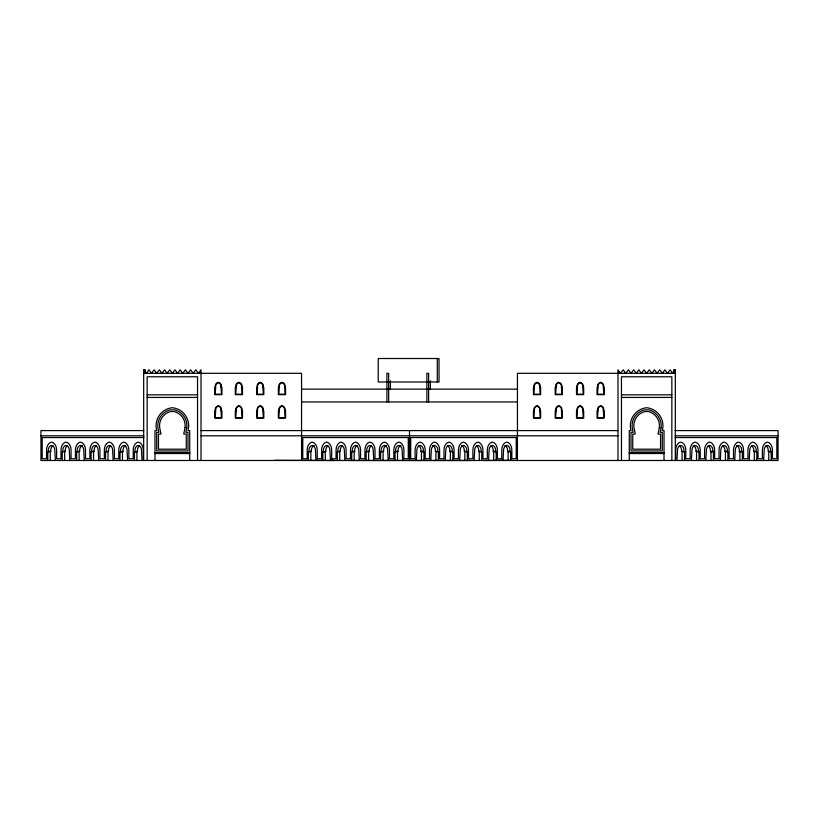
<?xml version="1.0" encoding="UTF-8"?>
<svg xmlns="http://www.w3.org/2000/svg" width="819" height="819" viewBox="0 0 819 819"><rect width="100%" height="100%" fill="white"/><g stroke="black" fill="none" stroke-linecap="round" stroke-linejoin="round"><path stroke-width="1.23" d="M415.837 459.705L415.929 460.309M423.669 451.822L423.423 451.095A5.16 3.645 -90 0 0 420.137 445.444A5.16 3.645 -90 0 0 416.851 451.095L416.328 460.483M438.114 451.822L435.411 451.095A5.16 3.645 -90 0 0 432.637 445.567M452.559 451.822L449.856 451.095A5.16 3.645 -90 0 0 447.583 445.792M467.004 451.822L464.301 451.095A5.16 3.645 -90 0 0 461.527 445.567M481.449 451.822L478.746 451.095A5.16 3.645 90 0 0 476.474 445.792M495.894 451.822L493.192 451.095A5.16 3.645 90 0 0 490.919 445.792M510.339 451.822L510.094 451.095A5.16 3.645 -90 0 0 506.807 445.444A5.16 3.645 -90 0 0 503.521 451.095L502.999 460.483M684.274 451.822L681.572 451.095A5.16 3.645 90 0 0 679.299 445.792M698.72 451.822L696.017 451.095A5.16 3.645 90 0 0 693.243 445.567M713.165 451.822L712.919 451.095A5.16 3.645 -90 0 0 709.633 445.444A5.16 3.645 -90 0 0 706.347 451.095L705.824 460.483M727.61 451.822L727.364 451.095A5.16 3.645 -90 0 0 724.078 445.444A5.16 3.645 -90 0 0 720.792 451.095L720.27 460.483M742.055 451.822L741.809 451.095A5.16 3.645 -90 0 0 738.523 445.444A5.16 3.645 -90 0 0 735.237 451.095L734.715 460.483M756.5 451.822L753.797 451.095A5.16 3.645 90 0 0 751.525 445.792M770.945 451.822L768.242 451.095A5.16 3.645 -90 0 0 765.97 445.792M423.945 460.483L423.945 451.822L421.212 451.822L420.966 451.095A5.16 3.645 -90 0 0 418.192 445.567M437.837 451.341L437.868 451.095A5.16 3.645 -90 0 0 434.582 445.444A5.16 3.645 90 0 0 431.296 451.095L430.774 460.483M452.283 451.341L452.313 451.095A5.16 3.645 -90 0 0 449.027 445.444A5.16 3.645 90 0 0 445.741 451.095L445.219 460.483M466.728 451.341L466.758 451.095A5.16 3.645 -90 0 0 463.472 445.444A5.16 3.645 -90 0 0 460.186 451.095L459.664 460.483M481.173 451.341L481.203 451.095A5.16 3.645 90 0 0 477.917 445.444A5.16 3.645 -90 0 0 474.631 451.095L474.109 460.483M495.618 451.341L495.649 451.095A5.16 3.645 -90 0 0 492.362 445.444A5.16 3.645 -90 0 0 489.076 451.095L488.554 460.483M510.616 460.483L510.616 451.822L507.882 451.822L507.637 451.095A5.16 3.645 -90 0 0 504.862 445.567M683.998 451.341L684.029 451.095A5.16 3.645 90 0 0 680.743 445.444A5.16 3.645 -90 0 0 677.456 451.095L676.934 460.483M698.443 451.341L698.474 451.095A5.16 3.645 90 0 0 695.188 445.444A5.16 3.645 90 0 0 691.901 451.095L691.379 460.483M713.441 460.483L713.441 451.822L710.708 451.822L710.462 451.095A5.16 3.645 -90 0 0 708.189 445.792M727.886 460.483L727.886 451.822L725.153 451.822L724.907 451.095A5.16 3.645 90 0 0 722.634 445.792M742.331 460.483L742.331 451.822L739.598 451.822L739.352 451.095A5.16 3.645 90 0 0 736.578 445.567M756.224 451.341L756.254 451.095A5.16 3.645 -90 0 0 752.968 445.444A5.16 3.645 -90 0 0 749.682 451.095L749.16 460.483M770.669 451.341L770.699 451.095A5.16 3.645 90 0 0 767.413 445.444A5.16 3.645 -90 0 0 764.127 451.095L763.605 460.483M403.071 460.401L403.163 459.705M673.576 373.3L673.576 369.819L675.317 369.819L672.706 373.3L670.106 369.819L667.495 373.3L664.895 369.819L662.284 373.3L659.684 369.819L657.073 373.3L654.463 369.819L651.863 373.3L649.252 369.819L646.652 373.3L644.041 369.819L641.441 373.3L638.83 369.819L636.23 373.3L633.619 369.819L631.009 373.3L628.408 369.819L625.798 373.3L623.198 369.819L620.587 373.3L617.987 369.819L617.987 460.483M82.422 445.567A5.16 3.645 90 0 0 79.648 451.095L76.945 451.822M96.366 445.792A5.16 3.645 -90 0 0 94.093 451.095L91.39 451.822M110.811 445.792A5.16 3.645 90 0 0 108.538 451.095L105.835 451.822M108.487 451.371L105.559 451.822L105.559 460.483M125.757 445.567A5.16 3.645 90 0 0 122.983 451.095L122.737 451.822L120.004 451.822L120.004 460.483M139.701 445.792A5.16 3.645 -90 0 0 137.428 451.095L137.183 451.822L134.449 451.822L134.449 460.483M314.138 445.567A5.16 3.645 90 0 0 311.363 451.095L308.661 451.822M311.312 451.371L308.384 451.822L308.384 460.483M328.081 445.792A5.16 3.645 -90 0 0 325.808 451.095L325.563 451.822L322.829 451.822L322.829 460.483M400.808 445.567A5.16 3.645 90 0 0 398.034 451.095L395.331 451.822M53.03 445.792A5.16 3.645 90 0 0 50.758 451.095L48.055 451.822M50.788 451.341L47.778 451.822L47.778 460.483M67.475 445.792A5.16 3.645 -90 0 0 65.203 451.095L62.5 451.822M65.233 451.341L62.224 451.822L62.224 460.483M79.678 451.341L76.669 451.822L76.669 460.483M94.124 451.341L91.114 451.822L91.114 460.483M123.014 451.341L120.28 451.822M137.459 451.341L134.725 451.822M325.839 451.341L323.106 451.822M342.526 445.792A5.16 3.645 90 0 0 340.254 451.095L337.551 451.822M340.284 451.341L337.274 451.822L337.274 460.483M357.473 445.567A5.16 3.645 -90 0 0 354.699 451.095L351.996 451.822M354.729 451.341L351.72 451.822L351.72 460.483M371.416 445.792A5.16 3.645 -90 0 0 369.144 451.095L366.441 451.822M369.174 451.341L366.165 451.822L366.165 460.483M386.363 445.567A5.16 3.645 90 0 0 383.589 451.095L380.886 451.822M383.62 451.341L380.61 451.822L380.61 460.483M398.065 451.341L395.055 451.822L395.055 460.483M143.683 460.483L143.683 369.819L145.424 369.819L145.424 373.3M143.683 373.3L301.556 373.3L301.556 460.483M675.317 373.3L517.444 373.3L517.444 460.483M387.407 381.982L378.224 381.982L378.224 358.517L439.035 358.517L439.035 381.982L388.656 381.982M301.576 389.138L517.424 389.138M147.154 394.84L197.543 394.84M621.457 394.84L671.846 394.84M147.154 397.44L197.543 397.44M621.457 397.44L671.846 397.44M301.556 401.945L517.444 401.945M143.816 430.589L40.95 430.589L40.95 460.483L778.05 460.483L778.05 430.589L675.184 430.589M201.013 430.589L617.987 430.589M40.95 435.8L143.816 435.8M201.013 435.8L617.987 435.8M675.184 435.8L778.05 435.8M143.857 437.541L42.178 437.541L42.178 458.753L46.55 458.753L46.55 450.081A8.026 5.672 -90 0 1 51.587 442.106A8.026 5.672 -90 0 1 56.624 450.081L56.624 458.753L60.995 458.753L60.995 450.081A8.026 5.672 90 0 1 66.032 442.106A8.026 5.672 -90 0 1 71.069 450.081L71.069 458.753L75.44 458.753L75.44 450.081A8.026 5.672 -90 0 1 80.477 442.106A8.026 5.672 90 0 1 85.514 450.081L85.514 458.753L89.885 458.753L89.885 450.081A8.026 5.672 -90 0 1 94.922 442.106A8.026 5.672 90 0 1 99.959 450.081L99.959 458.753L104.33 458.753L104.33 450.081A8.026 5.672 -90 0 1 109.367 442.106A8.026 5.672 90 0 1 114.404 450.081L114.404 458.753L118.775 458.753L118.775 450.081A8.026 5.672 -90 0 1 123.812 442.106A8.026 5.672 -90 0 1 128.849 450.081L128.849 458.753L133.221 458.753L133.221 450.081A8.026 5.672 -90 0 1 138.257 442.106A8.026 5.672 -90 0 1 143.294 450.081L143.294 458.753M675.143 437.541L776.821 437.541L776.821 458.753L772.45 458.753L772.45 450.081A8.026 5.672 -90 0 0 767.413 442.106A8.026 5.672 -90 0 0 762.376 450.081L762.376 458.753L758.005 458.753L758.005 450.081A8.026 5.672 -90 0 0 752.968 442.106A8.026 5.672 90 0 0 747.931 450.081L747.931 458.753L743.56 458.753L743.56 450.081A8.026 5.672 -90 0 0 738.523 442.106A8.026 5.672 -90 0 0 733.486 450.081L733.486 458.753L729.115 458.753L729.115 450.081A8.026 5.672 -90 0 0 724.078 442.106A8.026 5.672 -90 0 0 719.041 450.081L719.041 458.753L714.67 458.753L714.67 450.081A8.026 5.672 -90 0 0 709.633 442.106A8.026 5.672 -90 0 0 704.596 450.081L704.596 458.753L700.225 458.753L700.225 450.081A8.026 5.672 -90 0 0 695.188 442.106A8.026 5.672 -90 0 0 690.151 450.081L690.151 458.753L685.779 458.753L685.779 450.081A8.026 5.672 -90 0 0 680.743 442.106A8.026 5.672 -90 0 0 675.706 450.081L675.706 458.753M420.935 451.341L423.474 451.371M507.688 451.371L510.145 451.371M710.513 451.371L712.97 451.371M724.876 451.341L727.415 451.371M739.322 451.341L741.86 451.371M154.975 452.672L189.721 452.672M629.279 452.672L664.025 452.672M154.975 453.542L189.721 453.542M629.279 453.542L664.025 453.542M274.6 460.309L335.299 460.483M511.936 460.309L483.701 460.483M331.132 459.756L333.528 460.483M768.212 451.341L771.222 451.822L771.222 460.483M753.767 451.341L756.776 451.822L756.776 460.483M695.986 451.341L698.996 451.822L698.996 460.483M681.541 451.341L684.551 451.822L684.551 460.483M493.161 451.341L496.171 451.822L496.171 460.483M478.716 451.341L481.726 451.822L481.726 460.483M464.271 451.341L467.28 451.822L467.28 460.483M449.826 451.341L452.835 451.822L452.835 460.483M435.38 451.341L438.39 451.822L438.39 460.483M143.683 369.819L146.294 373.3L148.894 369.819L151.505 373.3L154.105 369.819L156.716 373.3L159.316 369.819L161.927 373.3L164.537 369.819L167.137 373.3L169.748 369.819L172.348 373.3L174.959 369.819L177.559 373.3L180.17 369.819L182.77 373.3L185.381 369.819L187.991 373.3L190.592 369.819L193.202 373.3L195.802 369.819L198.413 373.3L201.013 369.819L201.013 460.483M395.608 451.341L395.577 451.095A5.16 3.645 -90 0 1 398.863 445.444A5.16 3.645 -90 0 1 402.149 451.095L402.672 460.483M381.163 451.341L381.132 451.095A5.16 3.645 -90 0 1 384.418 445.444A5.16 3.645 90 0 1 387.704 451.095L388.226 460.483M366.717 451.341L366.687 451.095A5.16 3.645 -90 0 1 369.973 445.444A5.16 3.645 -90 0 1 373.259 451.095L373.781 460.483M352.272 451.341L352.242 451.095A5.16 3.645 90 0 1 355.528 445.444A5.16 3.645 90 0 1 358.814 451.095L359.336 460.483M337.827 451.341L337.797 451.095A5.16 3.645 -90 0 1 341.083 445.444A5.16 3.645 -90 0 1 344.369 451.095L344.891 460.483M323.382 451.341L323.351 451.095A5.16 3.645 -90 0 1 326.638 445.444A5.16 3.645 -90 0 1 329.924 451.095L330.446 460.483M308.937 451.341L308.906 451.095A5.16 3.645 90 0 1 312.193 445.444A5.16 3.645 -90 0 1 315.479 451.095L316.001 460.483M135.002 451.341L134.971 451.095A5.16 3.645 90 0 1 138.257 445.444A5.16 3.645 -90 0 1 141.544 451.095L142.066 460.483M120.557 451.341L120.526 451.095A5.16 3.645 90 0 1 123.812 445.444A5.16 3.645 -90 0 1 127.099 451.095L127.621 460.483M106.112 451.341L106.081 451.095A5.16 3.645 90 0 1 109.367 445.444A5.16 3.645 -90 0 1 112.653 451.095L113.176 460.483M91.667 451.341L91.636 451.095A5.16 3.645 90 0 1 94.922 445.444A5.16 3.645 -90 0 1 98.208 451.095L98.73 460.483M77.221 451.341L77.191 451.095A5.16 3.645 -90 0 1 80.477 445.444A5.16 3.645 -90 0 1 83.763 451.095L84.285 460.483M62.776 451.341L62.746 451.095A5.16 3.645 -90 0 1 66.032 445.444A5.16 3.645 -90 0 1 69.318 451.095L69.84 460.483M48.331 451.341L48.301 451.095A5.16 3.645 -90 0 1 51.587 445.444A5.16 3.645 -90 0 1 54.873 451.095L55.395 460.483M768.765 451.822L768.765 460.483M754.319 451.822L754.319 460.483M739.874 451.822L739.874 460.483M725.429 451.822L725.429 460.483M710.984 451.822L710.984 460.483M696.539 451.822L696.539 460.483M682.094 451.822L682.094 460.483M675.317 369.819L675.317 460.483M671.846 460.483L671.846 376.771L621.457 376.771L621.457 460.483M664.025 460.483L664.025 430.589L662.284 430.589A18.09 18.09 0 0 0 646.652 407.719A18.09 18.09 0 0 0 631.009 430.589L629.279 430.589L629.279 460.483M508.159 451.822L508.159 460.483M493.714 451.822L493.714 460.483M479.269 451.822L479.269 460.483M470.311 460.483L348.689 460.483M464.823 451.822L464.823 460.483M450.378 451.822L450.378 460.483M437.295 358.517L437.295 381.982M435.933 451.822L435.933 460.483M430.344 380.774L430.344 389.486M428.613 401.945L428.613 373.3L426.873 373.3L426.873 401.945M421.488 451.822L421.488 460.483M409.5 430.589L409.5 460.483M397.512 451.822L397.512 460.483M390.387 380.774L390.387 389.486M388.656 401.945L388.656 373.3L386.916 373.3L386.916 401.945M383.067 451.822L383.067 460.483M368.622 451.822L368.622 460.483M354.177 451.822L354.177 460.483M339.731 451.822L339.731 460.483M325.286 451.822L325.286 460.483M310.841 451.822L310.841 460.483M197.543 460.483L197.543 376.771L147.154 376.771L147.154 460.483M189.721 460.483L189.721 430.589L187.991 430.589A18.09 18.09 0 0 0 172.348 407.719A18.09 18.09 0 0 0 156.716 430.589L154.975 430.589L154.975 460.483M136.906 451.822L136.906 460.483M122.461 451.822L122.461 460.483M108.016 451.822L108.016 460.483M93.571 451.822L93.571 460.483M79.126 451.822L79.126 460.483M64.681 451.822L64.681 460.483M50.235 451.822L50.235 460.483M185.053 427.569L183.743 434.06L186.251 434.06L186.251 449.191L158.456 449.191L158.456 434.06L160.964 434.06L159.654 427.569A14.609 14.609 0 0 1 170.608 411.547L174.099 411.547A14.609 14.609 0 0 1 185.053 427.569M186.783 427.794L185.862 432.319L187.991 432.319L187.991 450.931L156.716 450.931L156.716 432.319L158.835 432.319L157.924 427.794A16.349 16.349 0 0 1 170.188 409.858L174.519 409.858A16.349 16.349 0 0 1 186.783 427.794M659.346 427.569L658.036 434.06L660.544 434.06L660.544 449.191L632.749 449.191L632.749 434.06L635.257 434.06L633.947 427.569A14.609 14.609 0 0 1 644.901 411.547L648.392 411.547A14.609 14.609 0 0 1 659.346 427.569M661.076 427.794L660.165 432.319L662.284 432.319L662.284 450.931L631.009 450.931L631.009 432.319L633.138 432.319L632.217 427.794A16.349 16.349 0 0 1 644.481 409.858L648.812 409.858A16.349 16.349 0 0 1 661.076 427.794M220.997 386.844L221.468 394.185L215.223 394.185L215.694 386.844A3.624 3.624 0 0 1 217.977 382.893L218.714 382.893A3.624 3.624 0 0 1 220.997 386.844M220.997 410.288L221.468 417.618L215.223 417.618L215.694 410.288A3.624 3.624 0 0 1 217.977 406.337L218.714 406.337A3.624 3.624 0 0 1 220.997 410.288M241.554 386.844L242.025 394.185L235.78 394.185L236.251 386.844A3.624 3.624 0 0 1 238.534 382.893L239.261 382.893A3.624 3.624 0 0 1 241.554 386.844M241.554 410.288L242.025 417.618L235.78 417.618L236.251 410.288A3.624 3.624 0 0 1 238.534 406.337L239.261 406.337A3.624 3.624 0 0 1 241.554 410.288M262.868 386.844L263.339 394.185L257.094 394.185L257.565 386.844A3.624 3.624 0 0 1 259.848 382.893L260.585 382.893A3.624 3.624 0 0 1 262.868 386.844M262.868 410.288L263.339 417.618L257.094 417.618L257.565 410.288A3.624 3.624 0 0 1 259.848 406.337L260.585 406.337A3.624 3.624 0 0 1 262.868 410.288M284.623 386.844L285.094 394.185L278.849 394.185L279.32 386.844A3.624 3.624 0 0 1 281.603 382.893L282.33 382.893A3.624 3.624 0 0 1 284.623 386.844M284.623 410.288L285.094 417.618L278.849 417.618L279.32 410.288A3.624 3.624 0 0 1 281.603 406.337L282.33 406.337A3.624 3.624 0 0 1 284.623 410.288M539.68 386.844L540.151 394.185L533.906 394.185L534.377 386.844A3.624 3.624 0 0 1 536.67 382.893L537.397 382.893A3.624 3.624 0 0 1 539.68 386.844M539.68 410.288L540.151 417.618L533.906 417.618L534.377 410.288A3.624 3.624 0 0 1 536.67 406.337L537.397 406.337A3.624 3.624 0 0 1 539.68 410.288M561.435 386.844L561.906 394.185L555.661 394.185L556.132 386.844A3.624 3.624 0 0 1 558.415 382.893L559.152 382.893A3.624 3.624 0 0 1 561.435 386.844M561.435 410.288L561.906 417.618L555.661 417.618L556.132 410.288A3.624 3.624 0 0 1 558.415 406.337L559.152 406.337A3.624 3.624 0 0 1 561.435 410.288M582.749 386.844L583.22 394.185L576.975 394.185L577.446 386.844A3.624 3.624 0 0 1 579.739 382.893L580.466 382.893A3.624 3.624 0 0 1 582.749 386.844M582.749 410.288L583.22 417.618L576.975 417.618L577.446 410.288A3.624 3.624 0 0 1 579.739 406.337L580.466 406.337A3.624 3.624 0 0 1 582.749 410.288M603.306 386.844L603.777 394.185L597.532 394.185L598.003 386.844A3.624 3.624 0 0 1 600.286 382.893L601.023 382.893A3.624 3.624 0 0 1 603.306 386.844M603.306 410.288L603.777 417.618L597.532 417.618L598.003 410.288A3.624 3.624 0 0 1 600.286 406.337L601.023 406.337A3.624 3.624 0 0 1 603.306 410.288M215.346 387.469L214.752 387.469L214.752 394.656L221.939 394.656L221.939 387.469L221.345 387.469A4.095 4.095 0 0 0 218.345 382.289A4.095 4.095 0 0 0 215.346 387.469M235.903 387.469L235.299 387.469L235.299 394.656L242.496 394.656L242.496 387.469L241.892 387.469A4.095 4.095 0 0 0 238.902 382.289A4.095 4.095 0 0 0 235.903 387.469M257.217 387.469L256.623 387.469L256.623 394.656L263.81 394.656L263.81 387.469L263.216 387.469A4.095 4.095 0 0 0 260.217 382.289A4.095 4.095 0 0 0 257.217 387.469M278.972 387.469L278.368 387.469L278.368 394.656L285.565 394.656L285.565 387.469L284.961 387.469A4.095 4.095 0 0 0 281.971 382.289A4.095 4.095 0 0 0 278.972 387.469M534.039 387.469L533.435 387.469L533.435 394.656L540.632 394.656L540.632 387.469L540.028 387.469A4.095 4.095 0 0 0 537.029 382.289A4.095 4.095 0 0 0 534.039 387.469M555.784 387.469L555.19 387.469L555.19 394.656L562.377 394.656L562.377 387.469L561.783 387.469A4.095 4.095 0 0 0 558.783 382.289A4.095 4.095 0 0 0 555.784 387.469M577.108 387.469L576.504 387.469L576.504 394.656L583.701 394.656L583.701 387.469L583.097 387.469A4.095 4.095 0 0 0 580.098 382.289A4.095 4.095 0 0 0 577.108 387.469M597.655 387.469L597.061 387.469L597.061 394.656L604.248 394.656L604.248 387.469L603.654 387.469A4.095 4.095 0 0 0 600.655 382.289A4.095 4.095 0 0 0 597.655 387.469M215.346 410.903L214.752 410.903L214.752 418.099L221.939 418.099L221.939 410.903L221.345 410.903A4.095 4.095 0 0 0 218.345 405.722A4.095 4.095 0 0 0 215.346 410.903M235.903 410.903L235.299 410.903L235.299 418.099L242.496 418.099L242.496 410.903L241.892 410.903A4.095 4.095 0 0 0 238.902 405.722A4.095 4.095 0 0 0 235.903 410.903M257.217 410.903L256.623 410.903L256.623 418.099L263.81 418.099L263.81 410.903L263.216 410.903A4.095 4.095 0 0 0 260.217 405.722A4.095 4.095 0 0 0 257.217 410.903M278.972 410.903L278.368 410.903L278.368 418.099L285.565 418.099L285.565 410.903L284.961 410.903A4.095 4.095 0 0 0 281.971 405.722A4.095 4.095 0 0 0 278.972 410.903M534.039 410.903L533.435 410.903L533.435 418.099L540.632 418.099L540.632 410.903L540.028 410.903A4.095 4.095 0 0 0 537.029 405.722A4.095 4.095 0 0 0 534.039 410.903M555.784 410.903L555.19 410.903L555.19 418.099L562.377 418.099L562.377 410.903L561.783 410.903A4.095 4.095 0 0 0 558.783 405.722A4.095 4.095 0 0 0 555.784 410.903M577.108 410.903L576.504 410.903L576.504 418.099L583.701 418.099L583.701 410.903L583.097 410.903A4.095 4.095 0 0 0 580.098 405.722A4.095 4.095 0 0 0 577.108 410.903M597.655 410.903L597.061 410.903L597.061 418.099L604.248 418.099L604.248 410.903L603.654 410.903A4.095 4.095 0 0 0 600.655 405.722A4.095 4.095 0 0 0 597.655 410.903M408.272 437.541L302.784 437.541L302.784 458.753L307.156 458.753L307.156 450.081A8.026 5.672 -90 0 1 312.193 442.106A8.026 5.672 -90 0 1 317.229 450.081L317.229 458.753L321.601 458.753L321.601 450.081A8.026 5.672 90 0 1 326.638 442.106A8.026 5.672 -90 0 1 331.675 450.081L331.675 458.753L336.046 458.753L336.046 450.081A8.026 5.672 -90 0 1 341.083 442.106A8.026 5.672 -90 0 1 346.12 450.081L346.12 458.753L350.491 458.753L350.491 450.081A8.026 5.672 -90 0 1 355.528 442.106A8.026 5.672 90 0 1 360.565 450.081L360.565 458.753L364.936 458.753L364.936 450.081A8.026 5.672 90 0 1 369.973 442.106A8.026 5.672 -90 0 1 375.01 450.081L375.01 458.753L379.381 458.753L379.381 450.081A8.026 5.672 -90 0 1 384.418 442.106A8.026 5.672 -90 0 1 389.455 450.081L389.455 458.753L393.826 458.753L393.826 450.081A8.026 5.672 -90 0 1 398.863 442.106A8.026 5.672 90 0 1 403.9 450.081L403.9 458.753L408.272 458.753L408.272 437.541M516.216 437.541L410.728 437.541L410.728 458.753L415.1 458.753L415.1 450.081A8.026 5.672 -90 0 1 420.137 442.106A8.026 5.672 90 0 1 425.174 450.081L425.174 458.753L429.545 458.753L429.545 450.081A8.026 5.672 -90 0 1 434.582 442.106A8.026 5.672 -90 0 1 439.619 450.081L439.619 458.753L443.99 458.753L443.99 450.081A8.026 5.672 90 0 1 449.027 442.106A8.026 5.672 -90 0 1 454.064 450.081L454.064 458.753L458.435 458.753L458.435 450.081A8.026 5.672 -90 0 1 463.472 442.106A8.026 5.672 -90 0 1 468.509 450.081L468.509 458.753L472.88 458.753L472.88 450.081A8.026 5.672 -90 0 1 477.917 442.106A8.026 5.672 -90 0 1 482.954 450.081L482.954 458.753L487.325 458.753L487.325 450.081A8.026 5.672 -90 0 1 492.362 442.106A8.026 5.672 -90 0 1 497.399 450.081L497.399 458.753L501.771 458.753L501.771 450.081A8.026 5.672 90 0 1 506.807 442.106A8.026 5.672 90 0 1 511.844 450.081L511.844 458.753L516.216 458.753L516.216 437.541"/></g></svg>
